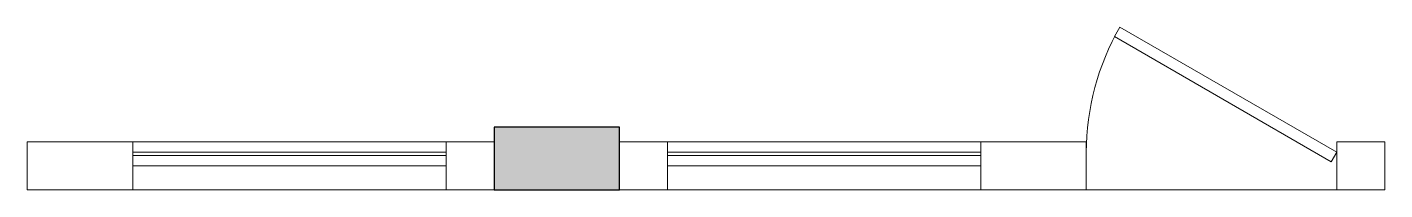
# Model space of a CAD drawing. Header units: inches. Extents: x 719368 to 6315912, y -2624014 to 446967.
# Drawn here: x 6097818 to 6104319, y -2128988 to -2128208 of the extents above; entities that cross this region are included whole.
import ezdxf
from ezdxf.lldxf.tags import DXFTag

# ---------------------------------------------------------------- set-up
doc = ezdxf.new("R2010")
doc.units = ezdxf.units.IN
doc.header["$LTSCALE"] = 20
doc.header["$MEASUREMENT"] = 0
doc.layers.get('0').update_dxf_attribs({"color": 51, "lineweight": 30})
for name, color, linetype, lineweight in [('COL HATCH', 254, 'Continuous', 5), ('COLUMN', 2, 'Continuous', 25), ('DOOR', 43, 'Continuous', 13), ('Ventilator', 6, 'DASHED', 20), ('WALL', 1, 'Continuous', 18), ('Window-Wall', 7, 'Continuous', 20)]:
    doc.layers.add(name, color=color, linetype=linetype, lineweight=lineweight)
tags = doc.linetypes.add('DASHED', pattern=[0.75, 0.5, -0.25]).pattern_tags.tags
tags[6:7] = [DXFTag(74, 4), DXFTag(75, 0), DXFTag(340, '0'), DXFTag(46, 1.0), DXFTag(50, 0.0), DXFTag(44, 0.0), DXFTag(45, 0.0)]
tags[4:5] = [DXFTag(74, 4), DXFTag(75, 0), DXFTag(340, '0'), DXFTag(46, 1.0), DXFTag(50, 0.0), DXFTag(44, 0.0), DXFTag(45, 0.0)]

# ---------------------------------------------------------------- blocks, each defined once
blk = doc.blocks.new('VENTILATOR')
at = {"layer": 'Ventilator', "ltscale": 0.02}
for p, q in [((-0.18, -1.5), (-0.18, 0)), ((-0.165, 0), (-0.165, -1.5))]:
    blk.add_line(p, q, dxfattribs=at)
at = {"layer": 'Window-Wall'}
for p, q in [((-0.23, 0), (0, 0)), ((-0.23, -1.5), (-0.23, 0)), ((-0.115, 0), (-0.115, -1.5)), ((0, 0), (0, -1.5)), ((-0.23, -1.5), (0, -1.5))]:
    blk.add_line(p, q, dxfattribs=at)
blk = doc.blocks.new('*U81')
for p, q in [((0, 0), (0, 6)), ((40, 0), (40, 6))]:
    blk.add_line(p, q)
blk.add_lwpolyline([(0, 0), (34.64, -20), (35.52, -18.48), (0.88, 1.52)], close=True)
blk.add_arc((0, 0), 40, 330, 360)
blk = doc.blocks.new('New Doors')
at = {"layer": 'DOOR'}
blk.add_line((0, 0.1799), (1.1994, 0.1799), dxfattribs=at)
at = {"layer": 'DOOR', "xscale": 0.0299845412869386, "yscale": 0.0299845412869386, "zscale": 0.0299845412869386}
blk.add_blockref('*U81', (0, 0), dxfattribs=at)

msp = doc.modelspace()

# ---------------------------------------------------------------- hatches: boundary and pattern name
at = {"layer": 'COL HATCH'}
h = msp.add_hatch(color=3, dxfattribs=at)
h.dxf.hatch_style = 1
h.paths.add_polyline_path([(6100653.9475, -2128987.691), (6100653.9475, -2128687.691), (6100053.9475, -2128687.691), (6100053.9475, -2128987.691)])

# ---------------------------------------------------------------- linework, layer by layer
at = {"layer": 'COLUMN', "color": 3}
for p, q in [((6100653.9475, -2128687.691), (6100053.9475, -2128687.691)), ((6100053.9475, -2128687.691), (6100053.9475, -2128987.691)), ((6100653.9475, -2128987.691), (6100653.9475, -2128687.691)), ((6100053.9475, -2128987.691), (6100653.9475, -2128987.691))]:
    msp.add_line(p, q, dxfattribs=at)
at = {"layer": 'WALL'}
for points in [[(6097818.3292, -2128987.8854), (6097818.3292, -2128757.691), (6098323.9475, -2128757.691), (6098323.9475, -2128987.8854)], [(6102889.5659, -2128987.8854), (6102889.5659, -2128757.691), (6102383.9475, -2128757.691), (6102383.9475, -2128987.8854)]]:
    msp.add_lwpolyline(points, close=True, dxfattribs=at)
for points in [[(6099823.9475, -2128987.691), (6099823.9475, -2128757.691), (6100053.9475, -2128757.691), (6100053.9475, -2128987.691), (6099823.9475, -2128987.691)], [(6100883.9475, -2128987.691), (6100883.9475, -2128757.691), (6100653.9475, -2128757.691), (6100653.9475, -2128987.691), (6100883.9475, -2128987.691)], [(6104318.9475, -2128987.691), (6104318.9475, -2128757.691), (6104088.9475, -2128757.691), (6104088.9475, -2128987.691), (6104318.9475, -2128987.691)]]:
    msp.add_lwpolyline(points, dxfattribs=at)

# ---------------------------------------------------------------- block references
at = {"layer": 'WALL', "yscale": 1000, "zscale": 1000}
for name, p, xscale, rotation in [('New Doors', (6104088.9475, -2128807.9782), 1000, 180), ('VENTILATOR', (6098323.9475, -2128987.691), -1000, 90), ('VENTILATOR', (6102383.9475, -2128987.691), 1000, 270)]:
    msp.add_blockref(name, p, dxfattribs=dict(at, xscale=xscale, rotation=rotation))

doc.saveas('drawing.dxf')
